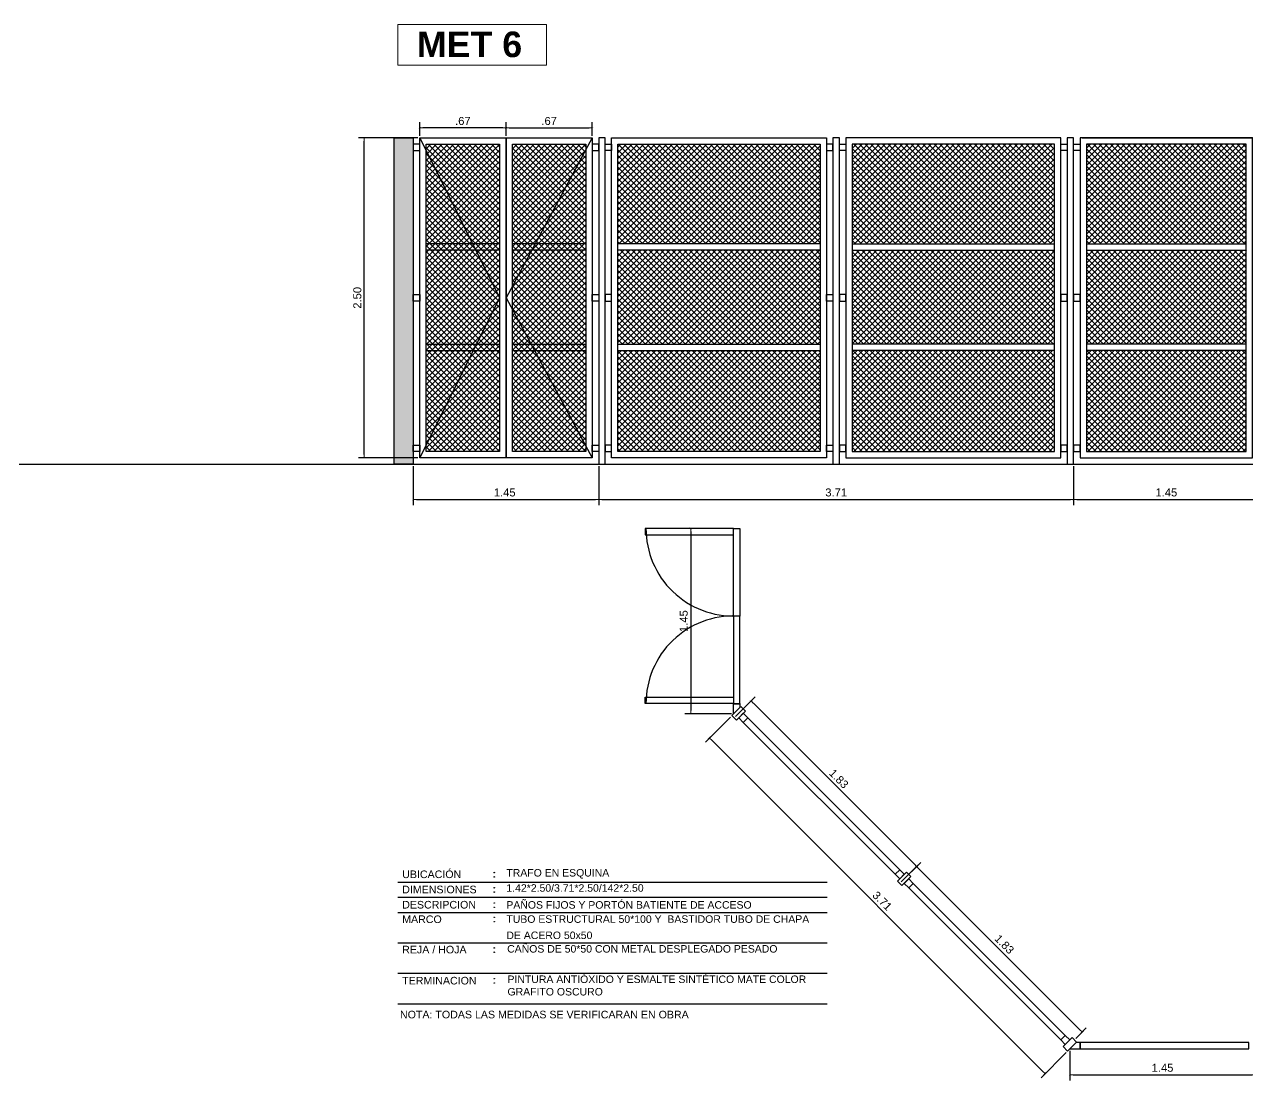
# Model space of a CAD drawing. Extents: x 465 to 637, y -105 to -61.
# Drawn here: x 551.08 to 560.63, y -83.52 to -75.27 of the extents above; entities that cross this region are included whole.
import ezdxf
from ezdxf.enums import TextEntityAlignment as Align

# ---------------------------------------------------------------- set-up
doc = ezdxf.new("R2010")
doc.units = 0
doc.linetypes.add('HIDDEN', pattern=[9.525, 6.35, -3.175])
for name, color, linetype in [('0.1', 1, 'Continuous'), ('01', 1, 'Continuous'), ('A-Proyección', 1, 'HIDDEN'), ('ROT-02', 136, 'Continuous'), ('ROT-TXT', 2, 'Continuous')]:
    doc.layers.add(name, color=color, linetype=linetype)
doc.layers.add('A-Aberturas', color=2, linetype='Continuous', lineweight=18)
doc.layers.add('A-Cotas', color=1, linetype='Continuous', lineweight=5)
doc.styles.add('ARIAL', font='arial.ttf')
doc.styles.add('ROMANS', font='arial.ttf')
doc.styles.add('SANSSERIFBOLD', font='sasb____.pfb')
doc.dimstyles.new('ST-COTA-25', dxfattribs={"dimscale": 0.25, "dimtxt": 0.18, "dimasz": 0.1, "dimexe": 0.18, "dimexo": 0.0625, "dimgap": 0.09, "dimtad": 1, "dimzin": 4, "dimdsep": 46, "dimtxsty": 'ARIAL', "dimblk1": 'COTA_N', "dimblk2": 'COTA_N', "dimsah": 1, "dimcen": 0.09, "dimclrd": 8, "dimclre": 8, "dimclrt": 140, "dimadec": 0, "dimazin": 0, "dimtfac": 1, "dimtix": 1, "dimtmove": 0, "dimatfit": 3, "dimldrblk": 'COTA_N', "dimfxl": 0.18, "dimtolj": 1, "dimtzin": 0, "dimarcsym": 0})
pattern_1 = [(45, (-2.939242, 28.89399), (-0.0224506403, 0.0224506403), []), (135, (-2.939242, 28.89399), (-0.0224506403, -0.0224506403), [])]

# ---------------------------------------------------------------- blocks, each defined once
blk = doc.blocks.new('COTA_N')
for p, q in [((-1, 0), (0, 0)), ((0, 0.5), (0, -0.5))]:
    blk.add_line(p, q)
at = {"color": 3, "const_width": 0.065}
blk.add_lwpolyline([(0.14, 0.14), (0.28, 0.28), (0, 0), (-0.14, -0.14), (-0.28, -0.28)], dxfattribs=at)
blk = doc.blocks.new('*D174')
at = {"layer": 'A-Cotas', "color": 8, "lineweight": -2, "transparency": 16777216}
for p, q in [((559.3367, -76.1594), (560.9598, -76.1594)), ((560.9148, -76.1844), (560.9148, -78.6844)), ((559.3367, -78.7094), (560.9598, -78.7094))]:
    blk.add_line(p, q, dxfattribs=at)
at = {"layer": 'Defpoints', "color": 0, "transparency": 16777216}
for p in [(559.3211, -76.1594), (559.3211, -78.7094), (560.9148, -78.7094)]:
    blk.add_point(p, dxfattribs=at)
at = {"layer": 'A-Cotas', "color": 8, "lineweight": -2, "transparency": 16777216, "xscale": 0.025, "yscale": 0.025, "zscale": 0.025}
for p, rotation in [((560.9148, -76.1594), 90), ((560.9148, -78.7094), 270)]:
    blk.add_blockref('COTA_N', p, dxfattribs=dict(at, rotation=rotation))
at = {"layer": 'A-Cotas', "transparency": 16777216, "insert": (560.8604, -77.4344), "char_height": 0.0625, "attachment_point": 5, "rotation": 90, "style": 'ARIAL'}
blk.add_mtext('\\A1;2.55', dxfattribs=at)
blk = doc.blocks.new('*D231')
at = {"layer": 'A-Cotas', "color": 8, "lineweight": -2, "transparency": 16777216}
for p, q in [((555.5611, -78.725), (555.5611, -79.0297)), ((559.2711, -78.725), (559.2711, -79.0297)), ((555.5861, -78.9847), (559.2461, -78.9847))]:
    blk.add_line(p, q, dxfattribs=at)
at = {"layer": 'Defpoints', "color": 0, "transparency": 16777216}
for p in [(555.5611, -78.7094), (559.2711, -78.7094), (559.2711, -78.9847)]:
    blk.add_point(p, dxfattribs=at)
at = {"layer": 'A-Cotas', "color": 8, "lineweight": -2, "transparency": 16777216, "xscale": 0.025, "yscale": 0.025, "zscale": 0.025, "rotation": 180}
blk.add_blockref('COTA_N', (555.5611, -78.9847), dxfattribs=at)
at = {"layer": 'A-Cotas', "color": 8, "lineweight": -2, "transparency": 16777216, "xscale": 0.025, "yscale": 0.025, "zscale": 0.025}
blk.add_blockref('COTA_N', (559.2711, -78.9847), dxfattribs=at)
at = {"layer": 'A-Cotas', "transparency": 16777216, "insert": (557.4161, -78.9303), "char_height": 0.0625, "attachment_point": 5, "style": 'ARIAL'}
blk.add_mtext('\\A1;3.71', dxfattribs=at)
blk = doc.blocks.new('*D232')
at = {"layer": 'A-Cotas', "color": 8, "lineweight": -2, "transparency": 16777216}
for p, q in [((559.2711, -78.725), (559.2711, -79.0297)), ((560.7194, -78.725), (560.7194, -79.0297)), ((559.2961, -78.9847), (560.6944, -78.9847))]:
    blk.add_line(p, q, dxfattribs=at)
at = {"layer": 'Defpoints', "color": 0, "transparency": 16777216}
for p in [(559.2711, -78.7094), (560.7194, -78.7094), (560.7194, -78.9847)]:
    blk.add_point(p, dxfattribs=at)
at = {"layer": 'A-Cotas', "color": 8, "lineweight": -2, "transparency": 16777216, "xscale": 0.025, "yscale": 0.025, "zscale": 0.025, "rotation": 180}
blk.add_blockref('COTA_N', (559.2711, -78.9847), dxfattribs=at)
at = {"layer": 'A-Cotas', "color": 8, "lineweight": -2, "transparency": 16777216, "xscale": 0.025, "yscale": 0.025, "zscale": 0.025}
blk.add_blockref('COTA_N', (560.7194, -78.9847), dxfattribs=at)
at = {"layer": 'A-Cotas', "transparency": 16777216, "insert": (559.9952, -78.9303), "char_height": 0.0625, "attachment_point": 5, "style": 'ARIAL'}
blk.add_mtext('\\A1;1.45', dxfattribs=at)
blk = doc.blocks.new('*D233')
at = {"layer": 'A-Cotas', "color": 8, "lineweight": -2, "transparency": 16777216}
for p, q in [((554.1127, -78.725), (554.1127, -79.0297)), ((555.5611, -78.725), (555.5611, -79.0297)), ((554.1377, -78.9847), (555.5361, -78.9847))]:
    blk.add_line(p, q, dxfattribs=at)
at = {"layer": 'Defpoints', "color": 0, "transparency": 16777216}
for p in [(554.1127, -78.7094), (555.5611, -78.7094), (555.5611, -78.9847)]:
    blk.add_point(p, dxfattribs=at)
at = {"layer": 'A-Cotas', "color": 8, "lineweight": -2, "transparency": 16777216, "xscale": 0.025, "yscale": 0.025, "zscale": 0.025, "rotation": 180}
blk.add_blockref('COTA_N', (554.1127, -78.9847), dxfattribs=at)
at = {"layer": 'A-Cotas', "color": 8, "lineweight": -2, "transparency": 16777216, "xscale": 0.025, "yscale": 0.025, "zscale": 0.025}
blk.add_blockref('COTA_N', (555.5611, -78.9847), dxfattribs=at)
at = {"layer": 'A-Cotas', "transparency": 16777216, "insert": (554.8269, -78.9303), "char_height": 0.0625, "attachment_point": 5, "style": 'ARIAL'}
blk.add_mtext('\\A1;1.45', dxfattribs=at)
blk = doc.blocks.new('*D248')
at = {"layer": 'A-Cotas', "color": 8, "lineweight": -2, "transparency": 16777216}
for p, q in [((554.1471, -76.1594), (553.6851, -76.1594)), ((553.7301, -78.6344), (553.7301, -76.1844)), ((554.1471, -78.6594), (553.6851, -78.6594))]:
    blk.add_line(p, q, dxfattribs=at)
at = {"layer": 'Defpoints', "color": 0, "transparency": 16777216}
for p in [(553.7301, -76.1594), (554.1627, -76.1594), (554.1627, -78.6594)]:
    blk.add_point(p, dxfattribs=at)
at = {"layer": 'A-Cotas', "color": 8, "lineweight": -2, "transparency": 16777216, "xscale": 0.025, "yscale": 0.025, "zscale": 0.025}
for p, rotation in [((553.7301, -76.1594), 90), ((553.7301, -78.6594), 270)]:
    blk.add_blockref('COTA_N', p, dxfattribs=dict(at, rotation=rotation))
at = {"layer": 'A-Cotas', "transparency": 16777216, "insert": (553.6757, -77.4094), "char_height": 0.0625, "attachment_point": 5, "rotation": 90, "style": 'ARIAL'}
blk.add_mtext('\\A1;2.50', dxfattribs=at)
blk = doc.blocks.new('*D249')
at = {"layer": 'A-Cotas', "color": 8, "lineweight": -2, "transparency": 16777216}
for p, q in [((556.5991, -79.2106), (556.2345, -79.2106)), ((556.2795, -79.2356), (556.2795, -80.6347)), ((556.5991, -80.6597), (556.2345, -80.6597))]:
    blk.add_line(p, q, dxfattribs=at)
at = {"layer": 'Defpoints', "color": 0, "transparency": 16777216}
for p in [(556.6147, -79.2106), (556.2795, -80.6597), (556.6147, -80.6597)]:
    blk.add_point(p, dxfattribs=at)
at = {"layer": 'A-Cotas', "color": 8, "lineweight": -2, "transparency": 16777216, "xscale": 0.025, "yscale": 0.025, "zscale": 0.025}
for p, rotation in [((556.2795, -79.2106), 90), ((556.2795, -80.6597), 270)]:
    blk.add_blockref('COTA_N', p, dxfattribs=dict(at, rotation=rotation))
at = {"layer": 'A-Cotas', "transparency": 16777216, "insert": (556.2251, -79.9351), "char_height": 0.0625, "attachment_point": 5, "rotation": 90, "style": 'ARIAL'}
blk.add_mtext('\\A1;1.45', dxfattribs=at)
blk = doc.blocks.new('*D250')
at = {"layer": 'A-Cotas', "color": 8, "lineweight": -2, "transparency": 16777216}
for p, q in [((556.5901, -80.6843), (556.394, -80.8803)), ((556.4435, -80.8662), (559.0302, -83.4529)), ((559.2121, -83.3063), (559.0161, -83.5024))]:
    blk.add_line(p, q, dxfattribs=at)
at = {"layer": 'Defpoints', "color": 0, "transparency": 16777216}
for p in [(556.6011, -80.6732), (559.2232, -83.2953), (559.0479, -83.4705)]:
    blk.add_point(p, dxfattribs=at)
at = {"layer": 'A-Cotas', "color": 8, "lineweight": -2, "transparency": 16777216, "xscale": 0.025, "yscale": 0.025, "zscale": 0.025}
for p, rotation in [((556.4259, -80.8485), 134.9999997973803), ((559.0479, -83.4705), 314.9999997973803)]:
    blk.add_blockref('COTA_N', p, dxfattribs=dict(at, rotation=rotation))
at = {"layer": 'A-Cotas', "transparency": 16777216, "insert": (557.7754, -82.121), "char_height": 0.0625, "attachment_point": 5, "rotation": 315, "style": 'ARIAL'}
blk.add_mtext('\\A1;3.71', dxfattribs=at)
blk = doc.blocks.new('*D251')
at = {"layer": 'A-Cotas', "color": 8, "lineweight": -2, "transparency": 16777216}
for p, q in [((559.2411, -83.293), (559.2411, -83.5244)), ((560.6894, -83.293), (560.6894, -83.5244)), ((559.2661, -83.4794), (560.6644, -83.4794))]:
    blk.add_line(p, q, dxfattribs=at)
at = {"layer": 'Defpoints', "color": 0, "transparency": 16777216}
for p in [(559.2411, -83.2774), (560.6894, -83.2774), (560.6894, -83.4794)]:
    blk.add_point(p, dxfattribs=at)
at = {"layer": 'A-Cotas', "color": 8, "lineweight": -2, "transparency": 16777216, "xscale": 0.025, "yscale": 0.025, "zscale": 0.025, "rotation": 180}
blk.add_blockref('COTA_N', (559.2411, -83.4794), dxfattribs=at)
at = {"layer": 'A-Cotas', "color": 8, "lineweight": -2, "transparency": 16777216, "xscale": 0.025, "yscale": 0.025, "zscale": 0.025}
blk.add_blockref('COTA_N', (560.6894, -83.4794), dxfattribs=at)
at = {"layer": 'A-Cotas', "transparency": 16777216, "insert": (559.9652, -83.425), "char_height": 0.0625, "attachment_point": 5, "style": 'ARIAL'}
blk.add_mtext('\\A1;1.45', dxfattribs=at)
blk = doc.blocks.new('*D252')
at = {"layer": 'A-Cotas', "color": 8, "lineweight": -2, "transparency": 16777216}
for p, q in [((554.1627, -76.1438), (554.1627, -76.0375)), ((554.8369, -76.1438), (554.8369, -76.0375)), ((554.8119, -76.0825), (554.1877, -76.0825))]:
    blk.add_line(p, q, dxfattribs=at)
at = {"layer": 'Defpoints', "color": 0, "transparency": 16777216}
for p in [(554.1627, -76.0825), (554.1627, -76.1594), (554.8369, -76.1594)]:
    blk.add_point(p, dxfattribs=at)
at = {"layer": 'A-Cotas', "color": 8, "lineweight": -2, "transparency": 16777216, "xscale": 0.025, "yscale": 0.025, "zscale": 0.025, "rotation": 180}
blk.add_blockref('COTA_N', (554.1627, -76.0825), dxfattribs=at)
at = {"layer": 'A-Cotas', "color": 8, "lineweight": -2, "transparency": 16777216, "xscale": 0.025, "yscale": 0.025, "zscale": 0.025}
blk.add_blockref('COTA_N', (554.8369, -76.0825), dxfattribs=at)
at = {"layer": 'A-Cotas', "transparency": 16777216, "insert": (554.4998, -76.0281), "char_height": 0.0625, "attachment_point": 5, "style": 'ARIAL'}
blk.add_mtext('\\A1;.67', dxfattribs=at)
blk = doc.blocks.new('*D253')
at = {"layer": 'A-Cotas', "color": 8, "lineweight": -2, "transparency": 16777216}
for p, q in [((554.8369, -76.1438), (554.8369, -76.0375)), ((555.5111, -76.1438), (555.5111, -76.0375)), ((554.8619, -76.0825), (555.4861, -76.0825))]:
    blk.add_line(p, q, dxfattribs=at)
at = {"layer": 'Defpoints', "color": 0, "transparency": 16777216}
for p in [(555.5111, -76.0825), (554.8369, -76.1594), (555.5111, -76.1594)]:
    blk.add_point(p, dxfattribs=at)
at = {"layer": 'A-Cotas', "color": 8, "lineweight": -2, "transparency": 16777216, "xscale": 0.025, "yscale": 0.025, "zscale": 0.025, "rotation": 180}
blk.add_blockref('COTA_N', (554.8369, -76.0825), dxfattribs=at)
at = {"layer": 'A-Cotas', "color": 8, "lineweight": -2, "transparency": 16777216, "xscale": 0.025, "yscale": 0.025, "zscale": 0.025}
blk.add_blockref('COTA_N', (555.5111, -76.0825), dxfattribs=at)
at = {"layer": 'A-Cotas', "transparency": 16777216, "insert": (555.174, -76.0281), "char_height": 0.0625, "attachment_point": 5, "style": 'ARIAL'}
blk.add_mtext('\\A1;.67', dxfattribs=at)
blk = doc.blocks.new('*D254')
at = {"layer": 'A-Cotas', "color": 8, "lineweight": -2, "transparency": 16777216}
for p, q in [((556.6299, -80.6799), (556.783, -80.5267)), ((558.0269, -81.8342), (556.7689, -80.5762)), ((557.9232, -81.9732), (558.0764, -81.82))]:
    blk.add_line(p, q, dxfattribs=at)
at = {"layer": 'Defpoints', "color": 0, "transparency": 16777216}
for p in [(556.7512, -80.5585), (556.6188, -80.6909), (557.9121, -81.9843)]:
    blk.add_point(p, dxfattribs=at)
at = {"layer": 'A-Cotas', "color": 8, "lineweight": -2, "transparency": 16777216, "xscale": 0.025, "yscale": 0.025, "zscale": 0.025}
for p, rotation in [((556.7512, -80.5585), 134.999999999999), ((558.0446, -81.8518), 314.999999999999)]:
    blk.add_blockref('COTA_N', p, dxfattribs=dict(at, rotation=rotation))
at = {"layer": 'A-Cotas', "transparency": 16777216, "insert": (557.4364, -81.1667), "char_height": 0.0625, "attachment_point": 5, "rotation": 315, "style": 'ARIAL'}
blk.add_mtext('\\A1;1.83', dxfattribs=at)
blk = doc.blocks.new('*D255')
at = {"layer": 'A-Cotas', "color": 8, "lineweight": -2, "transparency": 16777216}
for p, q in [((557.9939, -81.9025), (558.0764, -81.82)), ((558.0622, -81.8695), (559.3204, -83.1273)), ((559.2875, -83.1956), (559.3699, -83.1131))]:
    blk.add_line(p, q, dxfattribs=at)
at = {"layer": 'Defpoints', "color": 0, "transparency": 16777216}
for p in [(557.9829, -81.9135), (559.2764, -83.2067), (559.3381, -83.145)]:
    blk.add_point(p, dxfattribs=at)
at = {"layer": 'A-Cotas', "color": 8, "lineweight": -2, "transparency": 16777216, "xscale": 0.025, "yscale": 0.025, "zscale": 0.025}
for p, rotation in [((558.0445, -81.8518), 135.0094661496483), ((559.3381, -83.145), 315.0094661496483)]:
    blk.add_blockref('COTA_N', p, dxfattribs=dict(at, rotation=rotation))
at = {"layer": 'A-Cotas', "transparency": 16777216, "insert": (558.7298, -82.4599), "char_height": 0.0625, "attachment_point": 5, "rotation": 315.00947, "style": 'ARIAL'}
blk.add_mtext('\\A1;1.83', dxfattribs=at)

msp = doc.modelspace()

# ---------------------------------------------------------------- hatches: boundary and pattern name
at = {"layer": '01', "transparency": 33554531}
h = msp.add_hatch(color=252, dxfattribs=at)
h.dxf.hatch_style = 1
h.paths.add_polyline_path([(553.9627, -76.1594), (554.1127, -76.1594), (554.1127, -78.7094), (553.9627, -78.7094)])
at = {"layer": '01'}
h = msp.add_hatch(dxfattribs=at)
h.set_pattern_fill('ANSI37', color=252, scale=0.01)
h.paths.add_polyline_path([(554.7869, -78.6094), (554.2127, -78.6094), (554.2127, -76.2094), (554.7869, -76.2094)])
h.paths.add_polyline_path([(555.4611, -78.6094), (554.8869, -78.6094), (554.8869, -76.2094), (555.4611, -76.2094)])
h = msp.add_hatch(dxfattribs=at)
h.set_pattern_fill('ANSI37', color=252, scale=0.01)
h.set_pattern_definition(pattern_1)
h.paths.add_polyline_path([(557.2911, -76.9874), (557.2911, -76.2094), (555.7111, -76.2094), (555.7111, -76.9874)])
h.paths.add_polyline_path([(555.7111, -77.0374), (555.7111, -77.7703), (557.2911, -77.7703), (557.2911, -77.0374)])
h.paths.add_polyline_path([(555.7111, -77.8203), (555.7111, -78.6094), (557.2911, -78.6094), (557.2911, -77.8203)])
h = msp.add_hatch(dxfattribs=at)
h.set_pattern_fill('ANSI37', color=252, scale=0.01)
h.set_pattern_definition(pattern_1)
h.paths.add_polyline_path([(559.1211, -76.9874), (559.1211, -76.2094), (557.5411, -76.2094), (557.5411, -76.9874)])
h.paths.add_polyline_path([(557.5411, -77.0374), (557.5411, -77.7703), (559.1211, -77.7703), (559.1211, -77.0374)])
h.paths.add_polyline_path([(557.5411, -77.8203), (557.5411, -78.6094), (559.1211, -78.6094), (559.1211, -77.8203)])
h = msp.add_hatch(dxfattribs=at)
h.set_pattern_fill('ANSI37', color=252, scale=0.01)
h.set_pattern_definition([(45, (-1.470913, 28.89399), (-0.0224506403, 0.0224506403), []), (135, (-1.470913, 28.89399), (-0.0224506403, -0.0224506403), [])])
h.paths.add_polyline_path([(560.6194, -76.9874), (560.6194, -76.2094), (559.3711, -76.2094), (559.3711, -76.9874)])
h.paths.add_polyline_path([(559.3711, -77.0374), (559.3711, -77.7703), (560.6194, -77.7703), (560.6194, -77.0374)])
h.paths.add_polyline_path([(559.3711, -77.8203), (559.3711, -78.6094), (560.6194, -78.6094), (560.6194, -77.8203)])

# ---------------------------------------------------------------- linework, layer by layer
at = {"color": 3}
for points in [[(555.6111, -78.7094), (555.6111, -76.1594), (555.5611, -76.1594), (555.5611, -78.7094)], [(557.4411, -78.7094), (557.4411, -76.1594), (557.3911, -76.1594), (557.3911, -78.7094)], [(559.2711, -78.7094), (559.2711, -76.1594), (559.2211, -76.1594), (559.2211, -78.7094)], [(556.6365, -80.7086), (556.7072, -80.6379), (556.6718, -80.6025), (556.6011, -80.6732)], [(557.9298, -82.0019), (558.0005, -81.9312), (557.9652, -81.8959), (557.8945, -81.9666)], [(559.2234, -83.2951), (559.2941, -83.2243), (559.2587, -83.189), (559.188, -83.2597)]]:
    msp.add_lwpolyline(points, close=True, dxfattribs=at)
at = {"color": 2}
for points in [[(556.6147, -79.8956), (556.6147, -79.2106), (556.6647, -79.2106), (556.6647, -79.8956)], [(556.6147, -79.8956), (556.6147, -80.5806), (556.6647, -80.5806), (556.6647, -79.8956)], [(557.877, -81.9133), (556.6897, -80.7261), (556.7251, -80.6907), (557.9124, -81.878)], [(557.9831, -82.0194), (559.1703, -83.2067), (559.2057, -83.1713), (558.0184, -81.984)], [(559.3211, -83.2774), (560.6394, -83.2774), (560.6394, -83.2274), (559.3211, -83.2274)]]:
    msp.add_lwpolyline(points, close=True, dxfattribs=at)
at = {"layer": '0.1'}
for p, q in [((553.9927, -81.9733), (557.3448, -81.9733)), ((553.9927, -82.0922), (557.3448, -82.0922)), ((553.9927, -82.211), (557.3448, -82.211)), ((553.9927, -82.4488), (557.3448, -82.4488)), ((553.9927, -82.4488), (557.3448, -82.4488)), ((553.9927, -82.6865), (557.3448, -82.6865)), ((553.9927, -82.6865), (557.3448, -82.6865)), ((553.9927, -82.6865), (557.3448, -82.6865)), ((553.9927, -82.6865), (557.3448, -82.6865)), ((553.9927, -82.9242), (557.3448, -82.9242))]:
    msp.add_line(p, q, dxfattribs=at)
at = {"layer": '0.1', "color": 5}
msp.add_lwpolyline([(524.0143, -78.7094), (631.8609, -78.7094)], dxfattribs=at)
at = {"layer": '01'}
for points in [[(553.9627, -76.1594), (554.1127, -76.1594), (554.1127, -78.7094), (553.9627, -78.7094)], [(554.1127, -76.2594), (554.1627, -76.2594), (554.1627, -76.2094), (554.1127, -76.2094)], [(554.8369, -78.6594), (554.1627, -78.6594), (554.1627, -76.1594), (554.8369, -76.1594)], [(554.7869, -78.6094), (554.2127, -78.6094), (554.2127, -76.2094), (554.7869, -76.2094)], [(555.5111, -78.6594), (554.8369, -78.6594), (554.8369, -76.1594), (555.5111, -76.1594)], [(555.4611, -78.6094), (554.8869, -78.6094), (554.8869, -76.2094), (555.4611, -76.2094)], [(555.5111, -76.2594), (555.5611, -76.2594), (555.5611, -76.2094), (555.5111, -76.2094)], [(555.6611, -76.2594), (555.6111, -76.2594), (555.6111, -76.2094), (555.6611, -76.2094)], [(557.3411, -78.6594), (555.6611, -78.6594), (555.6611, -76.1594), (557.3411, -76.1594)], [(557.2911, -78.6094), (555.7111, -78.6094), (555.7111, -76.2094), (557.2911, -76.2094)], [(557.3411, -76.2594), (557.3911, -76.2594), (557.3911, -76.2094), (557.3411, -76.2094)], [(557.4911, -76.2594), (557.4411, -76.2594), (557.4411, -76.2094), (557.4911, -76.2094)], [(557.4911, -78.6594), (559.1711, -78.6594), (559.1711, -76.1594), (557.4911, -76.1594)], [(557.5411, -78.6094), (559.1211, -78.6094), (559.1211, -76.2094), (557.5411, -76.2094)], [(559.2211, -76.2594), (559.1711, -76.2594), (559.1711, -76.2094), (559.2211, -76.2094)], [(559.3211, -76.2594), (559.2711, -76.2594), (559.2711, -76.2094), (559.3211, -76.2094)], [(559.3211, -78.6594), (560.6694, -78.6594), (560.6694, -76.1594), (559.3211, -76.1594)], [(559.3711, -78.6094), (560.6194, -78.6094), (560.6194, -76.2094), (559.3711, -76.2094)], [(554.1127, -77.3844), (554.1627, -77.3844), (554.1627, -77.4344), (554.1127, -77.4344)], [(555.5111, -77.3844), (555.5611, -77.3844), (555.5611, -77.4344), (555.5111, -77.4344)], [(555.6611, -77.3844), (555.6111, -77.3844), (555.6111, -77.4344), (555.6611, -77.4344)], [(557.3411, -77.3844), (557.3911, -77.3844), (557.3911, -77.4344), (557.3411, -77.4344)], [(557.4911, -77.3844), (557.4411, -77.3844), (557.4411, -77.4344), (557.4911, -77.4344)], [(559.2211, -77.3844), (559.1711, -77.3844), (559.1711, -77.4344), (559.2211, -77.4344)], [(559.3211, -77.3844), (559.2711, -77.3844), (559.2711, -77.4344), (559.3211, -77.4344)], [(554.1127, -78.5594), (554.1627, -78.5594), (554.1627, -78.6094), (554.1127, -78.6094)], [(555.5111, -78.5594), (555.5611, -78.5594), (555.5611, -78.6094), (555.5111, -78.6094)], [(555.6611, -78.5594), (555.6111, -78.5594), (555.6111, -78.6094), (555.6611, -78.6094)], [(557.3411, -78.5594), (557.3911, -78.5594), (557.3911, -78.6094), (557.3411, -78.6094)], [(557.4911, -78.5594), (557.4411, -78.5594), (557.4411, -78.6094), (557.4911, -78.6094)], [(559.2211, -78.5594), (559.1711, -78.5594), (559.1711, -78.6094), (559.2211, -78.6094)], [(559.3211, -78.5594), (559.2711, -78.5594), (559.2711, -78.6094), (559.3211, -78.6094)], [(556.6147, -80.6597), (556.6147, -80.5797), (556.6647, -80.5797), (556.6647, -80.6097)], [(556.6897, -80.7261), (556.6544, -80.6907), (556.6897, -80.6554), (556.7251, -80.6907)], [(557.9124, -81.9487), (557.877, -81.9133), (557.9124, -81.878), (557.9477, -81.9133)], [(557.9477, -81.984), (557.9831, -82.0194), (558.0184, -81.984), (557.9831, -81.9487)], [(559.1703, -83.2067), (559.2057, -83.242), (559.241, -83.2067), (559.2057, -83.1713)], [(559.2411, -83.2774), (559.3211, -83.2774), (559.3211, -83.2274), (559.2911, -83.2274)]]:
    msp.add_lwpolyline(points, close=True, dxfattribs=at)
for points in [[(554.7869, -76.9874), (554.2127, -76.9874)], [(555.4611, -76.9874), (554.8869, -76.9874)], [(557.2911, -76.9874), (555.7111, -76.9874)], [(557.5411, -76.9874), (559.1211, -76.9874)], [(559.3711, -76.9874), (560.6194, -76.9874)], [(554.7869, -77.0374), (554.2127, -77.0374)], [(555.4611, -77.0374), (554.8869, -77.0374)], [(557.2911, -77.0374), (555.7111, -77.0374)], [(557.5411, -77.0374), (559.1211, -77.0374)], [(559.3711, -77.0374), (560.6194, -77.0374)], [(554.2127, -77.7703), (554.7869, -77.7703)], [(554.2127, -77.8203), (554.7869, -77.8203)], [(554.8869, -77.7703), (555.4611, -77.7703)], [(554.8869, -77.8203), (555.4611, -77.8203)], [(555.7111, -77.7703), (557.2911, -77.7703)], [(555.7111, -77.8203), (557.2911, -77.8203)], [(559.1211, -77.7703), (557.5411, -77.7703)], [(559.1211, -77.8203), (557.5411, -77.8203)], [(560.6194, -77.7703), (559.3711, -77.7703)], [(560.6194, -77.8203), (559.3711, -77.8203)]]:
    msp.add_lwpolyline(points, dxfattribs=at)
at = {"layer": 'A-Cotas', "color": 1, "elevation": 0}
msp.add_lwpolyline([(553.9927, -75.5907), (555.1543, -75.5907), (555.1543, -75.2737), (553.9927, -75.2737)], close=True, dxfattribs=at)
at = {"layer": 'A-Proyección'}
for points in [[(554.1627, -76.1594), (554.7869, -77.4094), (554.1627, -78.6594)], [(555.5111, -76.1594), (554.8369, -77.4094), (555.5111, -78.6594)]]:
    msp.add_lwpolyline(points, dxfattribs=at)
for points in [[(555.9235, -79.2606), (556.6147, -79.2606), (556.6147, -79.2106), (555.9235, -79.2106)], [(555.9235, -80.5297), (556.6147, -80.5297), (556.6147, -80.5797), (555.9235, -80.5797)]]:
    msp.add_lwpolyline(points, close=True, dxfattribs=at)
for centre, start, end in [((556.6147, -79.2106), 180, 272.09154), ((556.6147, -80.5797), 87.90846, 180)]:
    msp.add_arc(centre, 0.685, start, end, dxfattribs=at)
at = {"layer": 'ROT-02'}
msp.add_line((553.9927, -82.211), (557.3448, -82.211), dxfattribs=at)
at = {"layer": 'ROT-TXT'}
for centre in [(554.7449, -81.8994), (554.7449, -81.9332), (554.7449, -82.0182), (554.7449, -82.0521), (554.7449, -82.1371), (554.7449, -82.1709), (554.7449, -82.2498), (554.7449, -82.2836), (554.7449, -82.4878), (554.7449, -82.5216), (554.7449, -82.7283), (554.7449, -82.7621)]:
    msp.add_circle(centre, 0.00199, dxfattribs=at)

# ---------------------------------------------------------------- texts
at = {"layer": 'A-Aberturas', "style": 'SANSSERIFBOLD'}
msp.add_text('MET 6', height=0.2, dxfattribs=at).set_placement((554.1405, -75.5291, 0))
at = {"layer": 'ROT-TXT', "style": 'ROMANS'}
for s, height, p in [('UBICACIÓN', 0.05943, (554.026, -81.913)), ('DIMENSIONES', 0.059429, (554.026, -82.0319)), ('DESCRIPCION', 0.059429, (554.026, -82.1507)), ('MARCO', 0.05943, (554.026, -82.2643)), ('REJA / HOJA', 0.059429, (554.026, -82.5013)), ('TERMINACION', 0.059429, (554.026, -82.744))]:
    msp.add_text(s, height=height, dxfattribs=at).set_placement(p, align=Align.MIDDLE_LEFT)
for s, height, p in [('TRAFO EN ESQUINA', 0.0585, (554.8397, -81.9305)), ('1.42*2.50/3.71*2.50/142*2.50', 0.0585, (554.8397, -82.0493)), ('PAÑOS FIJOS Y PORTÓN BATIENTE DE ACCESO', 0.0585, (554.8397, -82.1815)), ('NOTA: TODAS LAS MEDIDAS SE VERIFICARAN EN OBRA', 0.059429, (554.0087, -83.0385))]:
    msp.add_text(s, height=height, dxfattribs=at).set_placement(p)
at = {"layer": 'ROT-TXT', "char_height": 0.0585, "attachment_point": 1, "style": 'ROMANS'}
for s, insert, width in [('\\pxsm1.3;TUBO ESTRUCTURAL 50*100 Y  BASTIDOR TUBO DE CHAPA DE ACERO 50x50', (554.8397, -82.2337), 2.386805), ('CAÑOS DE 50*50 CON METAL DESPLEGADO PESADO', (554.8458, -82.4662), 2.498965), ('PINTURA ANTIÓXIDO Y ESMALTE SINTÉTICO MATE COLOR GRAFITO OSCURO', (554.8485, -82.7037), 2.498725)]:
    msp.add_mtext(s, dxfattribs=dict(at, insert=insert, width=width))

# ---------------------------------------------------------------- dimensions: what is measured, and where the dimension line sits
at = {"layer": 'A-Cotas'}
for base, p1, p2, picture, middle in [((554.1627, -76.0825), (554.8369, -76.1594), (554.1627, -76.1594), '*D252', (554.4998, -76.0281)), ((555.5111, -76.0825), (554.8369, -76.1594), (555.5111, -76.1594), '*D253', (555.174, -76.0281)), ((559.2711, -78.9847), (555.5611, -78.7094), (559.2711, -78.7094), '*D231', (557.4161, -78.9303)), ((560.7194, -78.9847), (559.2711, -78.7094), (560.7194, -78.7094), '*D232', (559.9952, -78.9303)), ((560.6894, -83.4794), (559.2411, -83.2774), (560.6894, -83.2774), '*D251', (559.9652, -83.425))]:
    dim = msp.add_linear_dim(base=base, p1=p1, p2=p2, dimstyle='ST-COTA-25', override={"dimtxt": 0.25, "dimclrt": 256}, dxfattribs=at)
    dim.commit()
    dim.dimension.update_dxf_attribs({"geometry": picture, "text_midpoint": middle})
for base, p1, p2, picture, middle in [((553.7301, -76.1594), (554.1627, -78.6594), (554.1627, -76.1594), '*D248', (553.6757, -77.4094)), ((560.9148, -78.7094), (559.3211, -76.1594), (559.3211, -78.7094), '*D174', (560.8604, -77.4344)), ((556.2795, -80.6597), (556.6147, -79.2106), (556.6147, -80.6597), '*D249', (556.2251, -79.9351))]:
    dim = msp.add_linear_dim(base=base, p1=p1, p2=p2, angle=90, dimstyle='ST-COTA-25', override={"dimtxt": 0.25, "dimclrt": 256}, dxfattribs=at)
    dim.commit()
    dim.dimension.update_dxf_attribs({"geometry": picture, "text_midpoint": middle})
dim = msp.add_linear_dim(base=(555.5611, -78.9847), p1=(554.1127, -78.7094), p2=(555.5611, -78.7094), dimstyle='ST-COTA-25', override={"dimtxt": 0.25, "dimclrt": 256}, dxfattribs=at)
dim.commit()
dim.dimension.update_dxf_attribs({"geometry": '*D233', "text_midpoint": (554.8269, -78.9847), "dimtype": 160})
for p1, p2, distance, picture, middle in [((557.9121, -81.9843), (556.6188, -80.6909), -0.1872, '*D254', (557.4364, -81.1667)), ((556.6011, -80.6732), (559.2232, -83.2953), -0.2479, '*D250', (557.7754, -82.121)), ((557.9829, -81.9135), (559.2764, -83.2067), 0.0872, '*D255', (558.7298, -82.4599))]:
    dim = msp.add_aligned_dim(p1=p1, p2=p2, distance=distance, dimstyle='ST-COTA-25', override={"dimtxt": 0.25, "dimclrt": 256}, dxfattribs=at)
    dim.commit()
    dim.dimension.update_dxf_attribs({"geometry": picture, "text_midpoint": middle})

doc.saveas('drawing.dxf')
